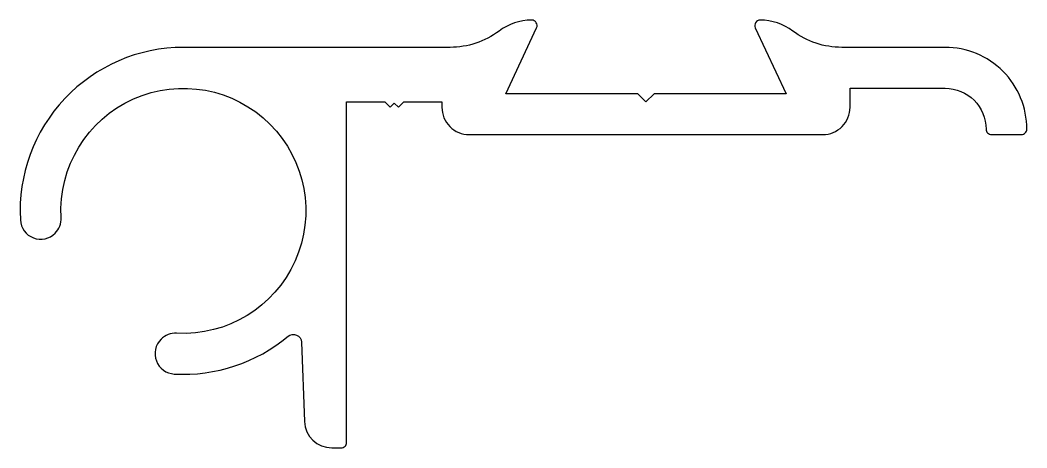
# Model space of a CAD drawing. Extents: x 997.2 to 1034.2, y -15 to 0.7.
import ezdxf

# ---------------------------------------------------------------- set-up
doc = ezdxf.new("R2010")
doc.units = 0
doc.header["$LTSCALE"] = 15
doc.layers.get('0').update_dxf_attribs({"linetype": 'CONTINUOUS'})

msp = doc.modelspace()

# ---------------------------------------------------------------- linework, layer by layer
at = {"ltscale": 0.05}
msp.add_line((998.521, -7.077), (998.521, -7.077), dxfattribs=at)
msp.add_line((1002.41, -10.966), (1002.41, -10.966))
msp.add_lwpolyline([(1007.683, -13.993, 0.40298), (1008.683, -14.954), (1009.033, -14.954, 0.414214), (1009.233, -14.754), (1009.233, -2.254), (1010.633, -2.254), (1010.833, -2.454), (1010.983, -2.304), (1011.133, -2.454), (1011.333, -2.254), (1012.733, -2.254), (1012.733, -2.454, 0.414214), (1013.733, -3.454), (1026.733, -3.454, 0.414214), (1027.733, -2.454), (1027.733, -1.754), (1031.233, -1.754, -0.414214), (1032.733, -3.254, 0.414214), (1032.933, -3.454), (1034.033, -3.454, 0.414214), (1034.233, -3.254, 0.414214), (1031.233, -0.254), (1027.433, -0.254, -0.162278), (1025.633, 0.346, 0.162278), (1024.433, 0.746, 0.549161), (1024.252, 0.461), (1025.383, -1.954), (1020.533, -1.954), (1020.233, -2.254), (1019.933, -1.954), (1015.083, -1.954), (1016.214, 0.461, 0.549161), (1016.033, 0.746, 0.162278), (1014.833, 0.346, -0.162278), (1013.033, -0.254), (1003.233, -0.254, 0.430615), (997.242, -6.588, 0.648232), (998.521, -7.077, 0.213422), (998.74, -6.505, -2.618034), (1002.982, -10.747, 0.213422), (1002.41, -10.966, 0.648232), (1002.899, -12.245, 0.190129), (1007.079, -10.859, -0.622836), (1007.571, -11.078)], format="xyb", close=True)

doc.saveas('drawing.dxf')
